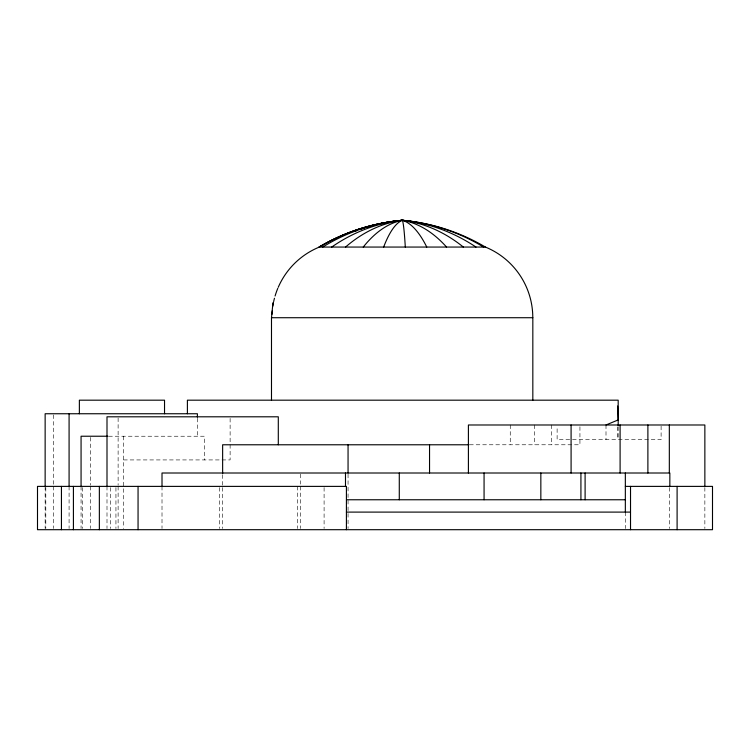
<?xml version="1.0" encoding="UTF-8"?>
<svg xmlns="http://www.w3.org/2000/svg" width="750" height="750" viewBox="0 0 750 750"><rect width="100%" height="100%" fill="white"/><g stroke="black" fill="none" stroke-linecap="round" stroke-linejoin="round"><path stroke-width="0.56" stroke-dasharray="3.75 2.81" d="M108.637 436.228L204.3 436.228L204.3 459.928M469.575 444.778L579.938 444.778L579.938 424.988M123.581 459.928L230.119 459.928L230.119 417.966M704.859 487.556L704.859 528.525M669.328 487.556L669.328 528.525M661.106 426.112L661.106 439.65L557.119 439.65L557.119 426.112M625.341 512.1L625.341 528.591M618.188 426.881L618.188 439.65M617.362 426.881L617.362 439.65M606 424.988L606 439.65M551.625 424.988L551.625 444.778M534.281 424.988L534.281 444.778M510.262 424.988L510.262 444.778M348.056 474.122L348.056 528.525M324.094 487.556L324.094 528.525M300.478 474.122L300.478 484.153M300.478 486.384L300.478 528.525M297.328 486.384L297.328 528.525M222.637 474.825L222.637 485.222M222.637 487.556L222.637 528.525M219.412 487.556L219.412 528.525M197.4 418.247L197.4 436.228M162.009 486.384L162.009 528.525M123.581 436.228L123.581 528.525M118.116 417.966L118.116 485.222M118.116 486.384L118.116 528.525M115.941 487.556L115.941 528.525M110.475 487.556L110.475 528.525M106.997 486.384L106.997 528.525M90.347 437.391L90.347 485.212M90.347 486.384L90.347 528.525M82.706 487.556L82.706 528.525M81.066 486.384L81.066 528.525M69.084 486.384L69.084 528.525M53.447 414.919L53.447 485.212M53.447 486.384L53.447 528.525M45.806 487.556L45.806 528.525M45.141 486.384L45.141 528.525"/><path stroke-width="1.12" d="M271.491 400.181L271.491 317.719L272.972 302.747M606 424.988L618.188 419.916L617.606 405.994M415.275 222.15A198.403 175.191 90 0 0 402.375 220.312A198.403 198.281 90 0 0 319.069 247.059L485.409 247.059A76.219 76.219 0 0 1 532.791 317.719M271.491 317.719L532.828 317.719L532.828 400.181M107.822 436.228L81.066 436.228L81.066 486.384M468.863 444.778L222.637 444.778L222.637 473.672M625.341 486.384L712.5 486.384L712.5 529.697L37.5 529.697L37.5 486.384L346.416 486.384L346.416 529.697M346.594 499.763L625.341 499.763M346.416 512.1L630.525 512.1M704.859 486.384L704.859 424.988L468.403 424.988L468.403 473.006M677.1 486.384L677.1 529.697M669.844 486.384L669.844 473.006L162.009 473.006L162.009 486.384M669.328 424.988L669.328 473.006M647.888 424.988L647.888 473.006M630.525 486.384L630.525 529.697M625.341 473.006L625.341 512.1M620.1 424.988L620.1 473.006M618.188 425.719L618.188 400.181L187.397 400.181L187.397 413.747M585.103 473.006L585.103 499.763M580.922 473.006L580.922 499.763M571.087 424.988L571.087 473.006M540.844 473.006L540.844 499.763M484.069 473.006L484.069 499.763M429.544 444.778L429.544 473.006M399.281 473.006L399.281 499.763M348.056 444.778L348.056 473.006M345.487 473.006L345.487 486.384M278.297 444.778L278.297 416.803L106.997 416.803L106.997 486.384M197.4 417.122L197.4 413.747L45.141 413.747L45.141 486.384M164.531 413.747L164.531 400.181L79.369 400.181L79.369 413.747M138.056 486.384L138.056 529.697M99.356 486.384L99.356 529.697M73.416 486.384L73.416 529.697M69.084 413.747L69.084 486.384M61.444 486.384L61.444 529.697M483.609 247.059A198.403 193.322 90 0 0 402.375 220.312A198.403 168.244 -90 0 0 390 222.15M475.988 247.059A198.403 175.191 -90 0 0 402.375 220.312A198.403 189.722 90 0 0 367.819 226.912M463.359 247.059A198.403 145.125 90 0 0 402.375 220.312A198.403 198.281 -90 0 0 319.069 247.059M446.569 247.059A198.403 105.169 -90 0 0 402.375 220.312A197.072 197.072 0 0 0 319.35 247.059A76.219 76.219 0 0 0 278.241 287.306M426.769 247.059A198.403 58.041 -90 0 0 402.375 220.312A198.403 189.722 -90 0 0 322.669 247.059M405.3 247.059A198.403 6.956 90 0 0 402.384 220.312A198.403 168.244 90 0 0 331.697 247.059M383.644 247.059A198.403 44.597 -90 0 1 402.384 220.312A197.072 197.072 0 0 1 485.409 247.059M363.253 247.059A198.403 93.122 -90 0 1 402.384 220.312A198.403 135.291 90 0 0 345.534 247.059M272.044 314.25A76.219 76.219 0 0 1 272.278 310.781M272.831 306.169A76.219 76.219 0 0 1 273.422 302.747M273.656 301.622A76.219 76.219 0 0 1 274.462 298.247M275.081 296.006A76.219 76.219 0 0 1 277.791 288.366M421.659 223.472A198.403 175.191 90 0 1 423.778 223.969M354.431 231.412A198.403 189.722 90 0 1 357.272 230.363M361.088 229.031A198.403 189.722 90 0 1 363.966 228.094"/></g></svg>
